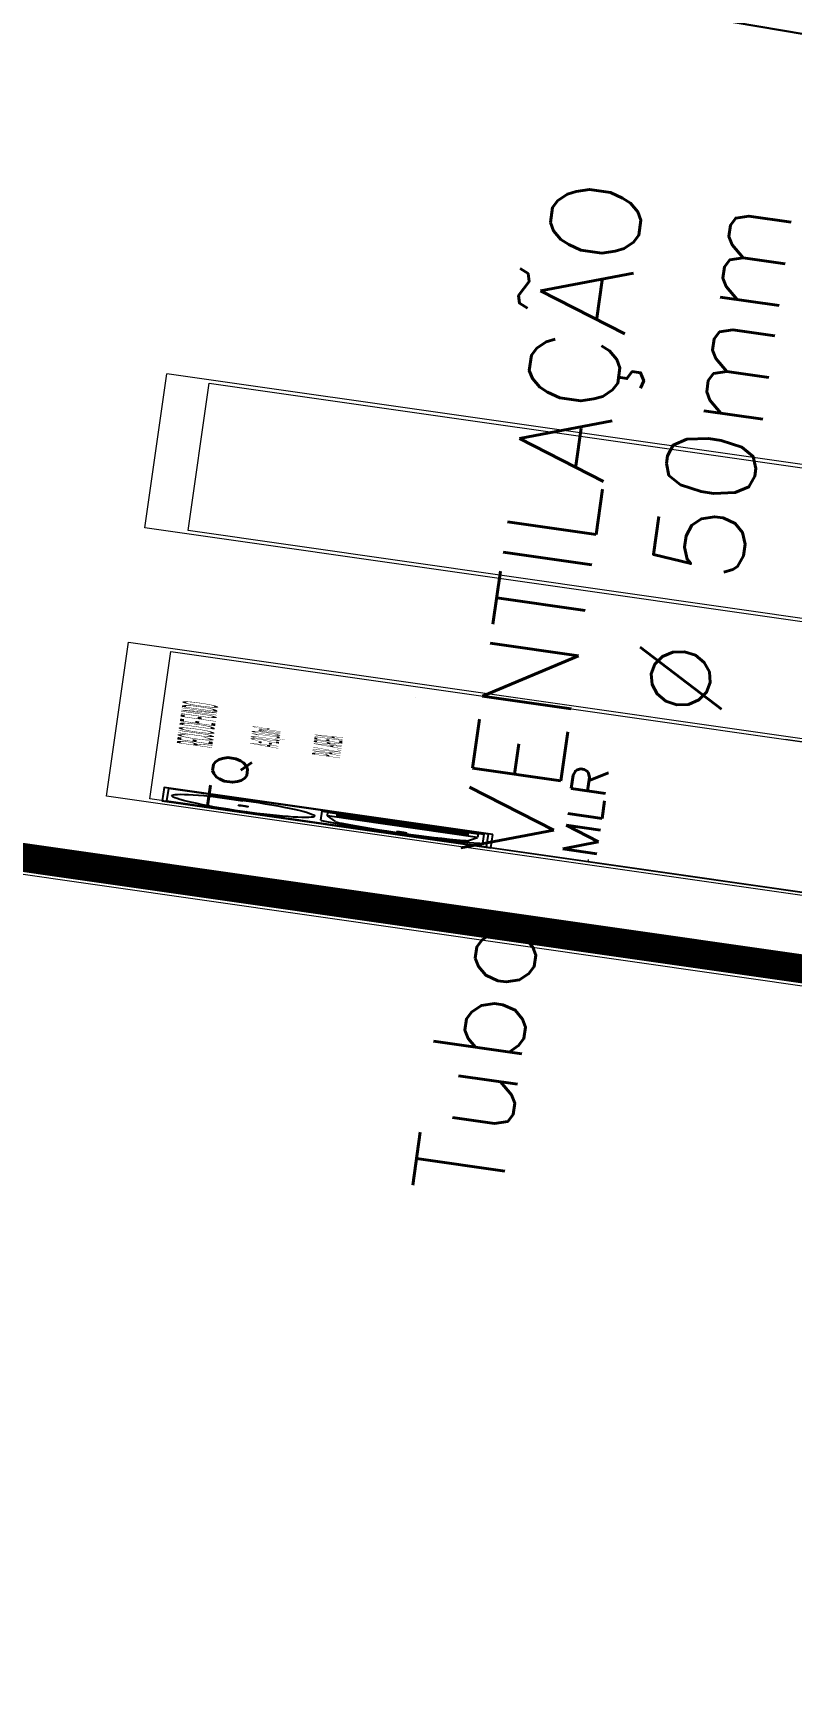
# Model space of a CAD drawing. Header units: millimetres. Extents: x -361192058 to 101130107379, y -14071650034 to 19218552450.
# Drawn here: x -126433.4 to -126277.3, y 41562.7 to 41903.6 of the extents above; entities that cross this region are included whole.
import ezdxf
from ezdxf.enums import TextEntityAlignment as Align

# ---------------------------------------------------------------- set-up
doc = ezdxf.new("R2010")
doc.units = ezdxf.units.MM
doc.header["$LTSCALE"] = 0.5
for name, color, linetype in [('02', 2, 'Continuous'), ('APBAN', 4, 'Continuous'), ('DIVERSOS', 4, 'Continuous'), ('parede', 2, 'Continuous'), ('TEXTO2', 3, 'Continuous'), ('TUBULAÇÃO_HIDRÁULICA', 5, 'Continuous'), ('TXT_0', 7, 'Continuous')]:
    doc.layers.add(name, color=color, linetype=linetype)
doc.styles.add('COTAS', font='romans.shx')
doc.styles.add('R80', font='simplex.shx', dxfattribs={"height": 0.2})
doc.styles.add('SANSSERIF', font='sas_____.pfb', dxfattribs={"height": 1})
doc.styles.get("Standard").update_dxf_attribs({"font": 'txt.shx', "height": 0.12})
doc.dimstyles.new('COTAS', dxfattribs={"dimtxt": 0.08, "dimasz": 0.06, "dimexe": 0.18, "dimexo": 0.0625, "dimgap": 0.05, "dimtad": 1, "dimdec": 4, "dimzin": 4, "dimdsep": 46, "dimtxsty": 'R80', "dimblk1": 'DOT', "dimblk2": 'DOT', "dimsah": 1, "dimcen": 0.09, "dimse1": 1, "dimse2": 1, "dimclrt": 150, "dimadec": 0, "dimazin": 0, "dimtfac": 1, "dimtdec": 4, "dimtmove": 2, "dimatfit": 3, "dimldrblk": 'DOT', "dimfxl": 0, "dimtolj": 1, "dimtzin": 0, "dimarcsym": 0})

# ---------------------------------------------------------------- blocks, each defined once
blk = doc.blocks.new('_Dot')
at = {"color": 0, "lineweight": -2}
blk.add_line((-0.5, 0), (-1, 0), dxfattribs=at)
at = {"color": 0, "const_width": 0.5}
blk.add_lwpolyline([(-0.25, 0, 1), (0.25, 0, 1)], format="xyb", close=True, dxfattribs=at)
blk = doc.blocks.new('DOT')
for p, q in [((0, -1.5), (0, 1.5)), ((1.5, 0), (-1.5, 0))]:
    blk.add_line(p, q)
blk.add_circle((0, 0), 0.5)
blk = doc.blocks.new('APROVADO QUADRA 21.2 MBVII')
for p, q in [((4481.1144, 2285.5223), (4481.3094, 2285.5523)), ((4481.3094, 2285.0268), (4481.3094, 2285.5523)), ((4481.3394, 2285.0582), (4481.3394, 2285.5223)), ((4481.3694, 2285.0582), (4481.3694, 2285.5223)), ((4481.3994, 2285.0582), (4481.3994, 2285.5223)), ((4481.4294, 2285.0582), (4481.4294, 2285.5223)), ((4481.4594, 2285.0582), (4481.4594, 2285.5223)), ((4481.1144, 2285.0568), (4481.3094, 2285.0268))]:
    blk.add_line(p, q)
for points in [[(4481.5329, 2284.9761), (4481.5329, 2286.1261), (4480.9329, 2286.1261), (4480.9329, 2284.9761)], [(4480.9479, 2286.1111), (4480.9479, 2284.9911), (4481.5179, 2284.9911), (4481.5179, 2286.1111)]]:
    blk.add_lwpolyline(points, close=True)
blk.add_lwpolyline([(4481.074, 2285.0068, -0.153737), (4481.0527, 2285.022, -0.338906), (4481.0527, 2285.5584, -0.256007), (4481.078, 2285.5723), (4481.49, 2285.5723), (4481.49, 2285.0068)], format="xyb", close=True)
blk.add_lwpolyline([(4481.3094, 2285.5523), (4481.47, 2285.5523), (4481.47, 2285.0268), (4481.3094, 2285.0268, -0.125189)], format="xyb")
for centre, radius in [((4481.2155, 2285.846), 0.25), ((4481.2155, 2285.846), 0.0177), ((4481.0512, 2285.2902), 0.0177)]:
    blk.add_circle(centre, radius)
for centre, radius, start, end in [((4481.1144, 2285.4723), 0.05, 90, 147.74582), ((4481.4029, 2285.2902), 0.3911, 147.74582, 213.74994), ((4481.1144, 2285.1068), 0.05, 222.73834, 270)]:
    blk.add_arc(centre, radius, start, end)
at = {"layer": '02', "color": 5}
for p, q in [((4480.91, 2285.8304), (4481.0105, 2285.8287)), ((4481.0105, 2285.8287), (4480.91, 2285.8304)), ((4487.152, 2285.3099), (4487.152, 2285.3099)), ((4487.152, 2285.3099), (4487.152, 2285.3099))]:
    blk.add_line(p, q, dxfattribs=at)
at = {"layer": '02', "color": 8, "lineweight": 18}
blk.add_line((4487.6293, 2283.6694), (4487.6293, 2284.0194), dxfattribs=at)
at = {"layer": '02', "lineweight": 18}
blk.add_lwpolyline([(4476.7707, 2244.0146), (4537.9707, 2244.0146), (4537.9707, 2288.5646), (4476.7707, 2288.5646)], close=True, dxfattribs=at)
at = {"layer": '02', "lineweight": 18, "const_width": 0.1}
blk.add_lwpolyline([(4477.5207, 2244.7646), (4537.2207, 2244.7646), (4537.2207, 2287.8146), (4477.5207, 2287.8146)], close=True, dxfattribs=at)
at = {"layer": 'DIVERSOS', "color": 8, "lineweight": 18}
for p, q in [((4492.9711, 2283.9194), (4492.9711, 2286.3194)), ((4492.9711, 2286.3194), (4499.9711, 2286.3194)), ((4499.9711, 2283.9194), (4499.9711, 2286.3194)), ((4493.1211, 2283.9194), (4493.1211, 2286.1694)), ((4493.1211, 2286.1694), (4499.8211, 2286.1694)), ((4499.8211, 2286.1694), (4499.8211, 2283.9194))]:
    blk.add_line(p, q, dxfattribs=at)
at = {"layer": 'parede', "color": 8, "lineweight": 18}
for p, q in [((4480.7793, 2261.3194), (4480.7793, 2286.3194)), ((4480.7793, 2286.3194), (4487.7793, 2286.3194)), ((4487.7793, 2286.3194), (4487.7793, 2261.3194)), ((4480.9293, 2282.9787), (4480.9293, 2286.1694)), ((4480.9293, 2286.1694), (4487.6293, 2286.1694)), ((4487.6293, 2286.1694), (4487.6293, 2283.1694))]:
    blk.add_line(p, q, dxfattribs=at)
at = {"layer": 'TUBULAÇÃO_HIDRÁULICA', "lineweight": 18}
for p, q in [((4480.9069, 2283.0762), (4480.91, 2285.8306)), ((4481.0297, 2284.6372), (4480.91, 2284.6372))]:
    blk.add_line(p, q, dxfattribs=at)
at = {"color": 0, "lineweight": 13, "flags": 8}
for p in [(4700.7247, 2280.1125), (4699.5738, 2277.8964), (4702.3546, 2276.195), (4703.6722, 2274.085), (4699.8445, 2272.2194), (4703.0488, 2270.137), (4703.0877, 2267.9803), (4700.6523, 2261.5216), (4700.7007, 2257.1593)]:
    blk.add_attdef('NIVEL', p, '', height=0.075, dxfattribs=at)
for rotation, width, p in [(90, 0.8, (4700.8205, 2275.7521)), (270, 0.6, (4703.8437, 2274.9021)), (90, 0.8, (4701.5575, 2268.5021)), (180, 0.6, (4651.1817, 2236.1931))]:
    blk.add_attdef('$PORTA', text='', height=0.09, rotation=rotation, dxfattribs=dict(at, width=width)).set_placement(p, align=Align.MIDDLE)
for p in [(4654.176, 2240.463), (4648.499, 2240.1923), (4633.4388, 2239.3361), (4637.8012, 2239.3845), (4656.3921, 2239.3121), (4652.4746, 2237.6822), (4646.4166, 2236.988), (4644.2598, 2236.9491), (4650.3646, 2236.3646)]:
    blk.add_attdef('NIVEL', p, '', height=0.075, rotation=270, dxfattribs=at)
at = {"color": 0, "lineweight": 13, "width": 0.8, "flags": 8}
for p in [(4652.0317, 2239.2163), (4644.7817, 2238.4793)]:
    blk.add_attdef('$PORTA', text='', height=0.09, dxfattribs=at).set_placement(p, align=Align.MIDDLE)
at = {"layer": 'APBAN', "lineweight": 18, "insert": (4511.3808, 2284.2535), "char_height": 0.309381, "attachment_point": 9, "style": 'COTAS'}
blk.add_mtext('Tubo VENTILAÇÃO\\P%%C 50mm', dxfattribs=at)
at = {"layer": 'TEXTO2', "color": 8, "lineweight": 18, "style": 'SANSSERIF'}
blk.add_text('RECUO DE FUNDO', height=0.12312, dxfattribs=at).set_placement((4483.5827, 2285.9814))
at = {"layer": 'TUBULAÇÃO_HIDRÁULICA', "color": 0, "lineweight": 18, "char_height": 0.12, "width": 1.871509, "attachment_point": 1}
for s, insert in [('TQ', (4480.9296, 2285.9685)), ('MLR', (4481.0729, 2284.7294))]:
    blk.add_mtext(s, dxfattribs=dict(at, insert=insert))
at = {"layer": 'TXT_0', "color": 8, "lineweight": 18, "style": 'SANSSERIF'}
for s, p in [('A=20,10m²', (4483.9924, 2285.7542)), ('PAV. AREIA', (4483.9426, 2285.5369))]:
    blk.add_text(s, height=0.0985, dxfattribs=at).set_placement(p)
at = {"layer": 'APBAN', "lineweight": 18}
blk.add_leader([(4518.6887, 2282.8043), (4519.2227, 2284.5503)], dimstyle='COTAS', override={"dimldrblk": 'DOT'}, dxfattribs=at)

msp = doc.modelspace()

# ---------------------------------------------------------------- block references
at = {"layer": '02', "color": 0, "lineweight": 30, "xscale": -4.574818403918471, "yscale": -59.40450511825884, "zscale": 4.574818403918471, "rotation": 261.8606972171988}
msp.add_blockref('APROVADO QUADRA 21.2 MBVII', (5129.041, 2225.201), dxfattribs=at)

doc.saveas('drawing.dxf')
